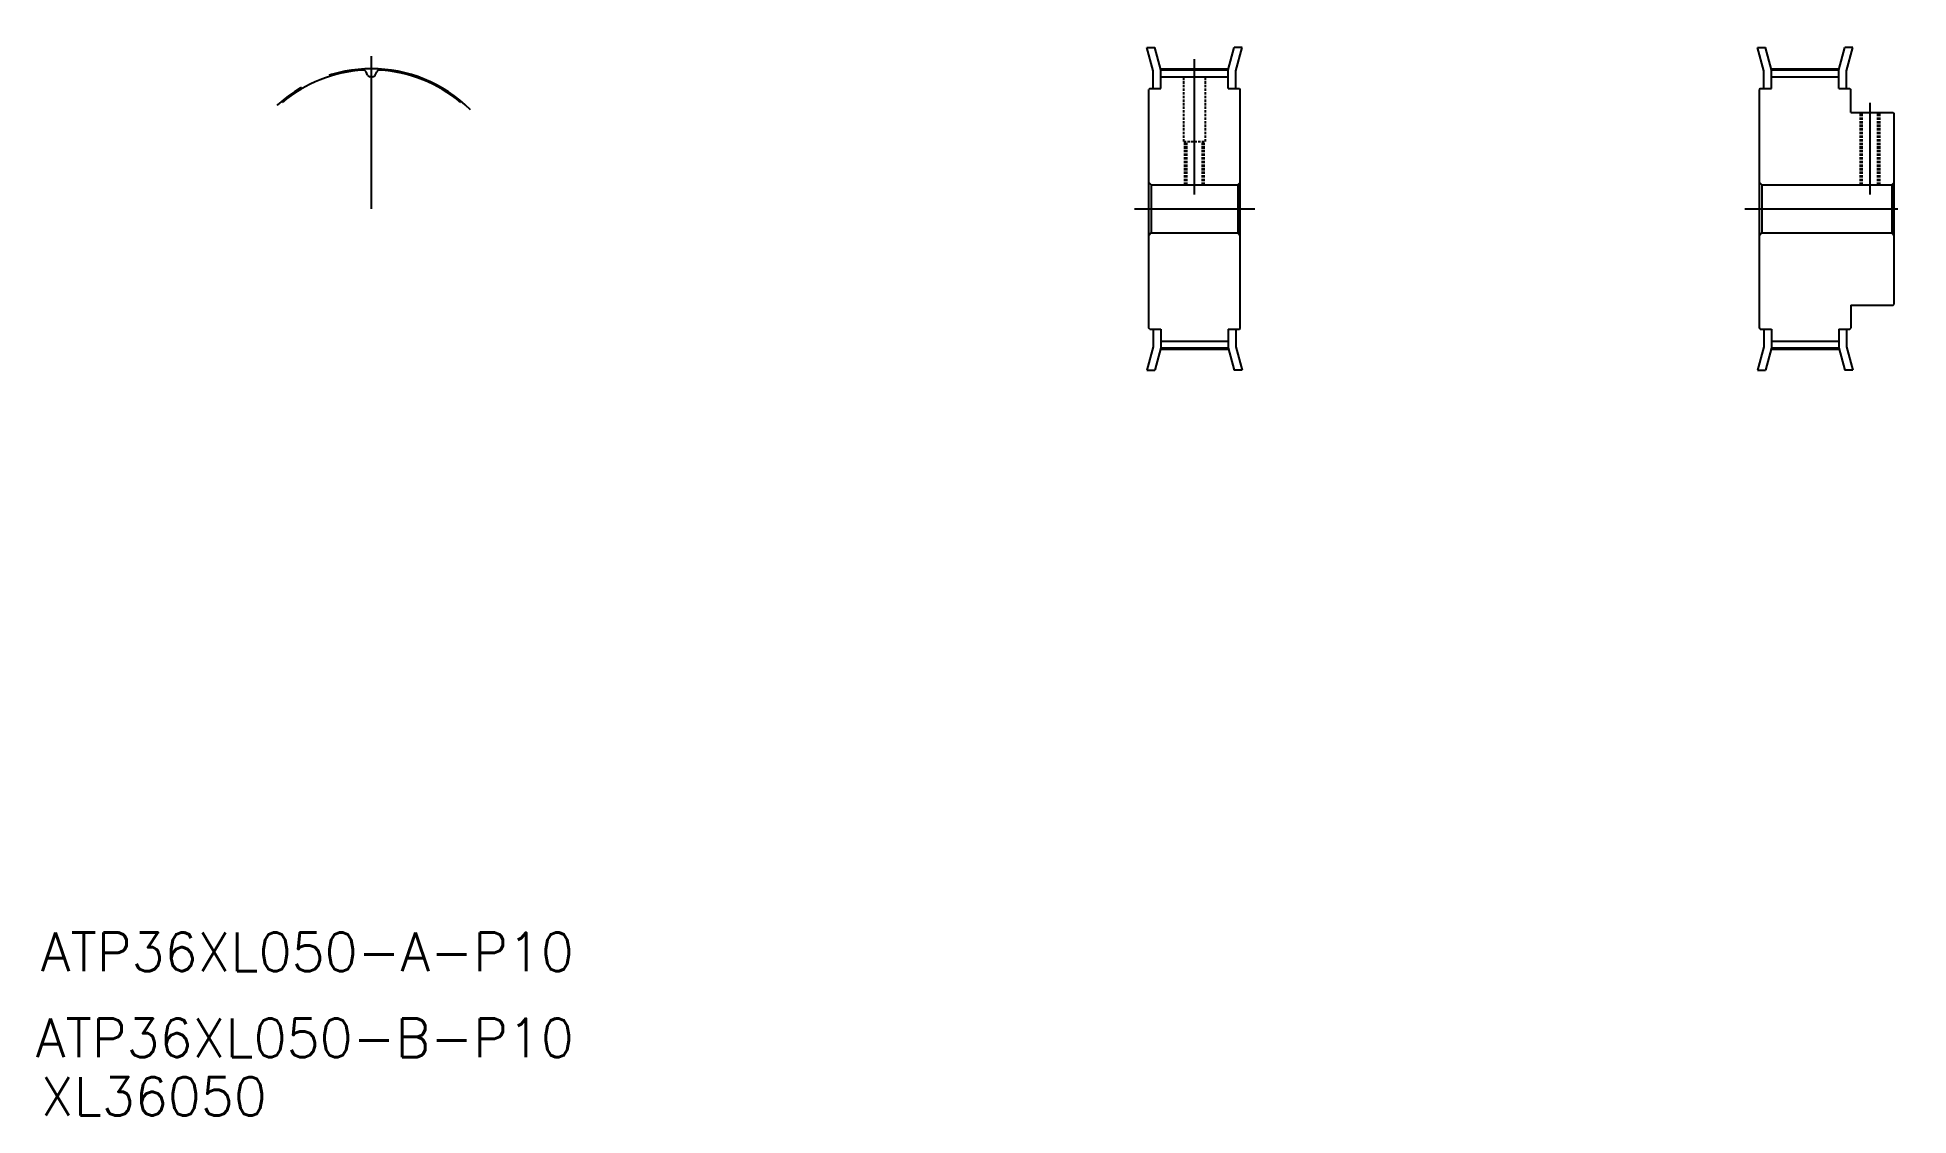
# Model space of a CAD drawing. Extents: x -100 to 288, y -76 to 148.
import ezdxf

# ---------------------------------------------------------------- set-up
doc = ezdxf.new("R2010")
doc.units = 0
doc.linetypes.add('CENTER', pattern=[50.8, 31.75, -6.35, 6.35, -6.35])
doc.linetypes.add('DASHED', pattern=[0.75, 0.5, -0.25])
doc.layers.get('0').update_dxf_attribs({"linetype": 'CONTINUOUS'})
doc.layers.add('CENTER', color=1, linetype='CENTER')
doc.styles.get("Standard").update_dxf_attribs({"font": 'txt', "bigfont": 'BIGFONT'})

msp = doc.modelspace()

# ---------------------------------------------------------------- linework, layer by layer
at = {"color": 7, "linetype": 'CONTINUOUS'}
for p, q in [((131.32, 140.54), (130.01, 145.4)), ((130.01, 145.4), (131.67, 145.4)), ((132.92, 140.75), (131.67, 145.4)), ((146.92, 140.75), (148.16, 145.4)), ((149.82, 145.4), (148.16, 145.4)), ((148.52, 140.54), (149.82, 145.4)), ((258.14, 140.54), (256.84, 145.4)), ((256.84, 145.4), (258.49, 145.4)), ((259.74, 140.75), (258.49, 145.4)), ((273.74, 140.75), (274.99, 145.4)), ((276.64, 145.4), (274.99, 145.4)), ((275.34, 140.54), (276.64, 145.4)), ((-31.86, 139.7), (-32.17, 140.35)), ((-30.26, 139.7), (-29.96, 140.35)), ((131.32, 136.9), (131.32, 140.54)), ((132.92, 141.01), (132.92, 141.01)), ((132.92, 140.75), (146.92, 140.75)), ((132.92, 136.9), (132.92, 140.75)), ((146.92, 136.9), (146.92, 140.75)), ((148.52, 136.9), (148.52, 140.54)), ((258.14, 136.9), (258.14, 140.54)), ((259.74, 140.75), (273.74, 140.75)), ((259.74, 136.9), (259.74, 140.75)), ((273.74, 136.9), (273.74, 140.75)), ((275.34, 136.9), (275.34, 140.54)), ((130.62, 136.9), (130.42, 136.7)), ((130.42, 87.1), (130.42, 136.7)), ((130.62, 136.9), (132.92, 136.9)), ((132.92, 139.35), (146.92, 139.35)), ((146.92, 136.9), (149.22, 136.9)), ((149.22, 136.9), (149.42, 136.7)), ((149.42, 87.1), (149.42, 136.7)), ((257.44, 136.9), (257.24, 136.7)), ((257.24, 87.1), (257.24, 136.7)), ((257.44, 136.9), (259.74, 136.9)), ((259.74, 139.35), (273.74, 139.35)), ((273.74, 136.9), (276.04, 136.9)), ((276.04, 136.9), (276.24, 136.7)), ((276.24, 131.9), (276.24, 136.7)), ((276.24, 131.9), (285.04, 131.9)), ((285.04, 131.9), (285.24, 131.7)), ((285.24, 92.1), (285.24, 131.7)), ((130.42, 117.4), (130.92, 116.9)), ((130.92, 116.9), (148.92, 116.9)), ((130.92, 116.9), (130.92, 106.9)), ((148.92, 116.9), (149.42, 117.4)), ((148.92, 116.9), (148.92, 106.9)), ((257.24, 117.4), (257.74, 116.9)), ((257.74, 116.9), (257.74, 106.9)), ((257.74, 116.9), (284.74, 116.9)), ((284.74, 116.9), (285.24, 117.4)), ((284.74, 116.9), (284.74, 106.9)), ((130.92, 106.9), (130.42, 106.4)), ((130.92, 106.9), (148.92, 106.9)), ((148.92, 106.9), (149.42, 106.4)), ((257.74, 106.9), (257.24, 106.4)), ((257.74, 106.9), (284.74, 106.9)), ((284.74, 106.9), (285.24, 106.4)), ((276.24, 91.9), (276.24, 87.1)), ((276.24, 91.9), (285.04, 91.9)), ((285.04, 91.9), (285.24, 92.1)), ((130.62, 86.9), (130.42, 87.1)), ((130.62, 86.9), (132.92, 86.9)), ((131.32, 86.9), (131.32, 83.26)), ((132.92, 86.9), (132.92, 83.05)), ((146.92, 86.9), (146.92, 83.05)), ((146.92, 86.9), (149.22, 86.9)), ((148.52, 86.9), (148.52, 83.26)), ((149.22, 86.9), (149.42, 87.1)), ((257.44, 86.9), (257.24, 87.1)), ((257.44, 86.9), (259.74, 86.9)), ((258.14, 86.9), (258.14, 83.26)), ((259.74, 86.9), (259.74, 83.05)), ((273.74, 86.9), (276.04, 86.9)), ((273.74, 86.9), (273.74, 83.05)), ((275.34, 86.9), (275.34, 83.26)), ((276.04, 86.9), (276.24, 87.1)), ((131.32, 83.26), (130.01, 78.4)), ((132.92, 83.05), (131.67, 78.4)), ((132.92, 84.45), (146.92, 84.45)), ((132.92, 83.05), (146.92, 83.05)), ((146.92, 83.05), (148.16, 78.4)), ((148.52, 83.26), (149.82, 78.4)), ((258.14, 83.26), (256.84, 78.4)), ((259.74, 83.05), (258.49, 78.4)), ((259.74, 84.45), (273.74, 84.45)), ((259.74, 83.05), (273.74, 83.05)), ((273.74, 83.05), (274.99, 78.4)), ((275.34, 83.26), (276.64, 78.4)), ((130.01, 78.4), (131.67, 78.4)), ((149.82, 78.4), (148.16, 78.4)), ((256.84, 78.4), (258.49, 78.4)), ((276.64, 78.4), (274.99, 78.4))]:
    msp.add_line(p, q, dxfattribs=at)
at = {"color": 3, "linetype": 'DASHED'}
for p, q in [((137.67, 125.9), (137.67, 139.35)), ((142.17, 125.9), (142.17, 139.35)), ((278.24, 116.9), (278.24, 131.9)), ((278.62, 116.9), (278.62, 131.9)), ((281.86, 116.9), (281.86, 131.9)), ((282.24, 116.9), (282.24, 131.9)), ((137.67, 125.9), (142.17, 125.9)), ((137.92, 116.9), (137.92, 125.9)), ((138.3, 116.9), (138.3, 125.9)), ((141.54, 116.9), (141.54, 125.9)), ((141.92, 116.9), (141.92, 125.9))]:
    msp.add_line(p, q, dxfattribs=at)
at = {"color": 7, "linetype": 'CONTINUOUS'}
for centre, radius, start, end in [((-31.06, 111.9), 28.85, 93.3642, 130), ((-32.72, 140.09), 0.61, 25, 93.3642), ((-29.41, 140.09), 0.61, 86.6358, 155), ((-31.06, 111.9), 28.85, 50, 86.6358), ((-31.31, 139.96), 0.61, 205, 270.509), ((-31.06, 111.9), 27.45, 89.491, 90.509), ((-30.81, 139.96), 0.61, 269.491, 335)]:
    msp.add_arc(centre, radius, start, end, dxfattribs=at)
at = {"layer": 'CENTER', "color": 1, "linetype": 'CENTER'}
for p, q in [((-31.06, 111.9), (-31.06, 147.51)), ((132.92, 141.01), (146.92, 141.01)), ((139.92, 114.9), (139.92, 143.01)), ((259.74, 141.01), (273.74, 141.01)), ((280.24, 114.9), (280.24, 133.9)), ((127.42, 111.9), (152.42, 111.9)), ((254.24, 111.9), (288.24, 111.9)), ((132.92, 82.8), (146.92, 82.8)), ((259.74, 82.8), (273.74, 82.8))]:
    msp.add_line(p, q, dxfattribs=at)
msp.add_arc((-31.06, 111.9), 29.1, 45, 135, dxfattribs=at)

# ---------------------------------------------------------------- texts
at = {"color": 7, "linetype": 'CONTINUOUS'}
for s, p in [('ATP36XL050-A-P10', (-99.76, -46.4)), ('ATP36XL050-B-P10', (-100.8, -64.26)), ('XL36050', (-99.76, -76.4))]:
    msp.add_text(s, height=8, dxfattribs=at).set_placement(p)

doc.saveas('drawing.dxf')
